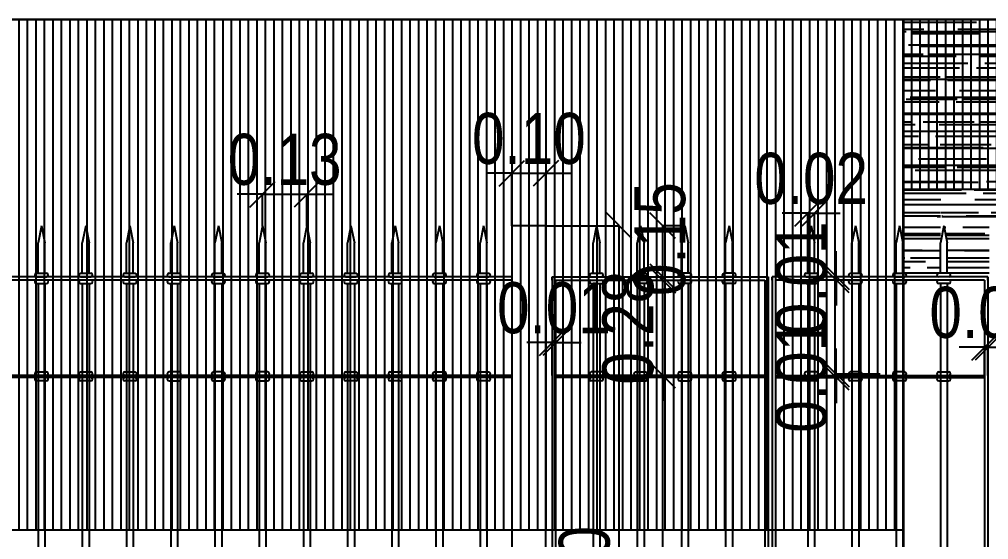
# Model space of a CAD drawing. Extents: x -14.8 to 35.6, y 44.5 to 81.2.
# Drawn here: x 22.551 to 25.401, y 46.177 to 47.706 of the extents above; entities that cross this region are included whole.
import ezdxf

# ---------------------------------------------------------------- set-up
doc = ezdxf.new("R2010")
doc.units = 0
doc.header["$MEASUREMENT"] = 0
doc.header["$PDMODE"] = 3
doc.layers.get('0').update_dxf_attribs({"linetype": 'CONTINUOUS'})
doc.layers.get('DEFPOINTS').update_dxf_attribs({"linetype": 'CONTINUOUS'})
for name, color, linetype in [('COTAS', 12, 'CONTINUOUS'), ('REJA', 7, 'CONTINUOUS'), ('RELLENO', 7, 'CONTINUOUS'), ('SOMBRA', 251, 'CONTINUOUS')]:
    doc.layers.add(name, color=color, linetype=linetype)
doc.styles.add('COTAS SECUNDARIAS', font='ARIALN.TTF', dxfattribs={"height": 0.15})
doc.dimstyles.new('COTA SECUNDARIAS', dxfattribs={"dimscale": 5, "dimtxt": 1, "dimasz": 0.015, "dimexe": 0, "dimexo": 0, "dimgap": 0.005, "dimtad": 1, "dimzin": 1, "dimdsep": 46, "dimtxsty": 'COTAS SECUNDARIAS', "dimblk": 'OBLIQUE', "dimcen": 0, "dimclrd": 11, "dimclre": 11, "dimclrt": 11, "dimaunit": 1, "dimadec": 1, "dimazin": 0, "dimtfac": 0.4, "dimtix": 1, "dimtmove": 1, "dimatfit": 3, "dimfxl": 1, "dimtolj": 1, "dimtzin": 0, "dimlwd": -1, "dimarcsym": 0})

# ---------------------------------------------------------------- blocks, each defined once
blk = doc.blocks.new('_Oblique')
at = {"color": 0, "linetype": 'ByBlock', "lineweight": -2}
blk.add_line((-0.5, -0.5), (0.5, 0.5), dxfattribs=at)
blk = doc.blocks.new('*D78')
at = {"layer": 'COTAS', "color": 11, "lineweight": -2, "transparency": 16777216}
for p, q in [((24.099, 47.0999), (24.3146, 47.0999)), ((23.999, 44.9999), (24.3146, 44.9999))]:
    blk.add_line(p, q, dxfattribs=at)
at = {"layer": 'COTAS', "color": 11, "transparency": 16777216}
blk.add_line((24.3146, 44.9999), (24.3146, 47.0999), dxfattribs=at)
at = {"layer": 'DEFPOINTS', "color": 0, "transparency": 16777216}
for p in [(24.099, 47.0999), (24.3146, 47.0999), (23.999, 44.9999)]:
    blk.add_point(p, dxfattribs=at)
at = {"layer": 'COTAS', "color": 11, "transparency": 16777216, "xscale": 0.075, "yscale": 0.075, "zscale": 0.075}
for p, rotation in [((24.3146, 47.0999), 90), ((24.3146, 44.9999), 270)]:
    blk.add_blockref('_Oblique', p, dxfattribs=dict(at, rotation=rotation))
at = {"layer": 'COTAS', "color": 11, "transparency": 16777216, "insert": (24.213, 46.0499), "char_height": 0.15, "attachment_point": 5, "rotation": 90, "style": 'COTAS SECUNDARIAS'}
blk.add_mtext('\\A1;2.10', dxfattribs=at)
blk = doc.blocks.new('*D109')
at = {"layer": 'COTAS', "color": 11, "transparency": 16777216}
blk.add_line((24.4425, 45.3099), (24.4425, 46.6599), dxfattribs=at)
at = {"layer": 'COTAS', "color": 11, "lineweight": -2, "transparency": 16777216}
blk.add_line((24.4352, 45.3099), (24.4425, 45.3099), dxfattribs=at)
at = {"layer": 'DEFPOINTS', "color": 0, "transparency": 16777216}
for p in [(24.4425, 46.6599), (24.4425, 46.6599), (24.4352, 45.3099)]:
    blk.add_point(p, dxfattribs=at)
at = {"layer": 'COTAS', "color": 11, "transparency": 16777216, "xscale": 0.075, "yscale": 0.075, "zscale": 0.075}
for p, rotation in [((24.4425, 46.6599), 90), ((24.4425, 45.3099), 270)]:
    blk.add_blockref('_Oblique', p, dxfattribs=dict(at, rotation=rotation))
at = {"layer": 'COTAS', "color": 11, "transparency": 16777216, "insert": (24.3409, 45.9849), "char_height": 0.15, "attachment_point": 5, "rotation": 90, "style": 'COTAS SECUNDARIAS'}
blk.add_mtext('\\A1;1.30', dxfattribs=at)
blk = doc.blocks.new('*D110')
at = {"layer": 'COTAS', "color": 11, "transparency": 16777216}
for p, q in [((24.4425, 46.9399), (24.4425, 47.0149)), ((24.4425, 46.6599), (24.4425, 46.9399)), ((24.4425, 46.6599), (24.4425, 46.5849))]:
    blk.add_line(p, q, dxfattribs=at)
at = {"layer": 'DEFPOINTS', "color": 0, "transparency": 16777216}
for p in [(24.4425, 46.9399), (24.4425, 46.9399), (24.4425, 46.6599)]:
    blk.add_point(p, dxfattribs=at)
at = {"layer": 'COTAS', "color": 11, "transparency": 16777216, "xscale": 0.075, "yscale": 0.075, "zscale": 0.075}
for p, rotation in [((24.4425, 46.9399), 270), ((24.4425, 46.6599), 90)]:
    blk.add_blockref('_Oblique', p, dxfattribs=dict(at, rotation=rotation))
at = {"layer": 'COTAS', "color": 11, "transparency": 16777216, "insert": (24.3409, 46.7999), "char_height": 0.15, "attachment_point": 5, "rotation": 90, "style": 'COTAS SECUNDARIAS'}
blk.add_mtext('\\A1;0.28', dxfattribs=at)
blk = doc.blocks.new('*D111')
at = {"layer": 'COTAS', "color": 11, "lineweight": -2, "transparency": 16777216}
blk.add_line((24.5077, 47.0999), (24.4425, 47.0999), dxfattribs=at)
at = {"layer": 'COTAS', "color": 11, "transparency": 16777216}
blk.add_line((24.4425, 46.9499), (24.4425, 47.0999), dxfattribs=at)
at = {"layer": 'DEFPOINTS', "color": 0, "transparency": 16777216}
for p in [(24.4425, 47.0999), (24.5077, 47.0999), (24.4425, 46.9499)]:
    blk.add_point(p, dxfattribs=at)
at = {"layer": 'COTAS', "color": 11, "transparency": 16777216, "xscale": 0.075, "yscale": 0.075, "zscale": 0.075}
for p, rotation in [((24.4425, 47.0999), 90), ((24.4425, 46.9499), 270)]:
    blk.add_blockref('_Oblique', p, dxfattribs=dict(at, rotation=rotation))
at = {"layer": 'COTAS', "color": 11, "transparency": 16777216, "insert": (24.4348, 47.0604), "char_height": 0.15, "attachment_point": 5, "rotation": 90, "style": 'COTAS SECUNDARIAS'}
blk.add_mtext('\\A1;0.15', dxfattribs=at)
blk = doc.blocks.new('*D112')
at = {"layer": 'COTAS', "color": 11, "transparency": 16777216}
for p, q in [((24.9529, 46.9499), (24.9529, 47.0249)), ((24.9529, 46.9399), (24.9529, 46.9499)), ((24.9529, 46.9399), (24.9529, 46.8649))]:
    blk.add_line(p, q, dxfattribs=at)
at = {"layer": 'COTAS', "color": 11, "lineweight": -2, "transparency": 16777216}
for p, q in [((25.0816, 46.9499), (24.9529, 46.9499)), ((25.0816, 46.9399), (24.9529, 46.9399))]:
    blk.add_line(p, q, dxfattribs=at)
at = {"layer": 'DEFPOINTS', "color": 0, "transparency": 16777216}
for p in [(24.9529, 46.9499), (25.0816, 46.9499), (25.0816, 46.9399)]:
    blk.add_point(p, dxfattribs=at)
at = {"layer": 'COTAS', "color": 11, "transparency": 16777216, "xscale": 0.075, "yscale": 0.075, "zscale": 0.075}
for p, rotation in [((24.9529, 46.9499), 270), ((24.9529, 46.9399), 90)]:
    blk.add_blockref('_Oblique', p, dxfattribs=dict(at, rotation=rotation))
at = {"layer": 'COTAS', "color": 11, "transparency": 16777216, "insert": (24.8513, 46.9449), "char_height": 0.15, "attachment_point": 5, "rotation": 90, "style": 'COTAS SECUNDARIAS'}
blk.add_mtext('\\A1;0.01', dxfattribs=at)
blk = doc.blocks.new('*D113')
at = {"layer": 'COTAS', "color": 11, "transparency": 16777216}
for p, q in [((24.8691, 47.1364), (24.7941, 47.1364)), ((24.8691, 47.1364), (24.8891, 47.1364)), ((24.8891, 47.1364), (24.9641, 47.1364))]:
    blk.add_line(p, q, dxfattribs=at)
at = {"layer": 'COTAS', "color": 11, "lineweight": -2, "transparency": 16777216}
for p, q in [((24.8691, 47.0499), (24.8691, 47.1364)), ((24.8891, 47.0499), (24.8891, 47.1364))]:
    blk.add_line(p, q, dxfattribs=at)
at = {"layer": 'DEFPOINTS', "color": 0, "transparency": 16777216}
for p in [(24.8891, 47.1364), (24.8691, 47.0499), (24.8891, 47.0499)]:
    blk.add_point(p, dxfattribs=at)
at = {"layer": 'COTAS', "color": 11, "transparency": 16777216, "xscale": 0.075, "yscale": 0.075, "zscale": 0.075}
blk.add_blockref('_Oblique', (24.8691, 47.1364), dxfattribs=at)
at = {"layer": 'COTAS', "color": 11, "transparency": 16777216, "xscale": 0.075, "yscale": 0.075, "zscale": 0.075, "rotation": 180}
blk.add_blockref('_Oblique', (24.8891, 47.1364), dxfattribs=at)
at = {"layer": 'COTAS', "color": 11, "transparency": 16777216, "insert": (24.8791, 47.238), "char_height": 0.15, "attachment_point": 5, "style": 'COTAS SECUNDARIAS'}
blk.add_mtext('\\A1;0.02', dxfattribs=at)
blk = doc.blocks.new('*D114')
at = {"layer": 'COTAS', "color": 11, "transparency": 16777216}
for p, q in [((23.999, 47.2539), (23.924, 47.2539)), ((23.999, 47.2539), (24.099, 47.2539)), ((24.099, 47.2539), (24.174, 47.2539))]:
    blk.add_line(p, q, dxfattribs=at)
at = {"layer": 'COTAS', "color": 11, "lineweight": -2, "transparency": 16777216}
for p, q in [((23.999, 47.0999), (23.999, 47.2539)), ((24.099, 47.0999), (24.099, 47.2539))]:
    blk.add_line(p, q, dxfattribs=at)
at = {"layer": 'DEFPOINTS', "color": 0, "transparency": 16777216}
for p in [(24.099, 47.2539), (23.999, 47.0999), (24.099, 47.0999)]:
    blk.add_point(p, dxfattribs=at)
at = {"layer": 'COTAS', "color": 11, "transparency": 16777216, "xscale": 0.075, "yscale": 0.075, "zscale": 0.075}
blk.add_blockref('_Oblique', (23.999, 47.2539), dxfattribs=at)
at = {"layer": 'COTAS', "color": 11, "transparency": 16777216, "xscale": 0.075, "yscale": 0.075, "zscale": 0.075, "rotation": 180}
blk.add_blockref('_Oblique', (24.099, 47.2539), dxfattribs=at)
at = {"layer": 'COTAS', "color": 11, "transparency": 16777216, "insert": (24.049, 47.3554), "char_height": 0.15, "attachment_point": 5, "style": 'COTAS SECUNDARIAS'}
blk.add_mtext('\\A1;0.10', dxfattribs=at)
blk = doc.blocks.new('*D118')
at = {"layer": 'COTAS', "color": 11, "transparency": 16777216}
for p, q in [((23.2659, 47.1923), (23.1909, 47.1923)), ((23.2659, 47.1923), (23.3959, 47.1923)), ((23.3959, 47.1923), (23.4709, 47.1923))]:
    blk.add_line(p, q, dxfattribs=at)
at = {"layer": 'COTAS', "color": 11, "lineweight": -2, "transparency": 16777216}
for p, q in [((23.2659, 47.0999), (23.2659, 47.1923)), ((23.3959, 47.0999), (23.3959, 47.1923))]:
    blk.add_line(p, q, dxfattribs=at)
at = {"layer": 'DEFPOINTS', "color": 0, "transparency": 16777216}
for p in [(23.3959, 47.1923), (23.2659, 47.0999), (23.3959, 47.0999)]:
    blk.add_point(p, dxfattribs=at)
at = {"layer": 'COTAS', "color": 11, "transparency": 16777216, "xscale": 0.075, "yscale": 0.075, "zscale": 0.075}
blk.add_blockref('_Oblique', (23.2659, 47.1923), dxfattribs=at)
at = {"layer": 'COTAS', "color": 11, "transparency": 16777216, "xscale": 0.075, "yscale": 0.075, "zscale": 0.075, "rotation": 180}
blk.add_blockref('_Oblique', (23.3959, 47.1923), dxfattribs=at)
at = {"layer": 'COTAS', "color": 11, "transparency": 16777216, "insert": (23.3309, 47.2939), "char_height": 0.15, "attachment_point": 5, "style": 'COTAS SECUNDARIAS'}
blk.add_mtext('\\A1;0.13', dxfattribs=at)
blk = doc.blocks.new('*D119')
at = {"layer": 'COTAS', "color": 11, "transparency": 16777216}
for p, q in [((24.9529, 46.6636), (24.9529, 46.7386)), ((24.9529, 46.6536), (24.9529, 46.6636)), ((24.9529, 46.6536), (24.9529, 46.5786))]:
    blk.add_line(p, q, dxfattribs=at)
at = {"layer": 'COTAS', "color": 11, "lineweight": -2, "transparency": 16777216}
for p, q in [((25.0816, 46.6636), (24.9529, 46.6636)), ((25.0816, 46.6536), (24.9529, 46.6536))]:
    blk.add_line(p, q, dxfattribs=at)
at = {"layer": 'DEFPOINTS', "color": 0, "transparency": 16777216}
for p in [(24.9529, 46.6636), (25.0816, 46.6636), (25.0816, 46.6536)]:
    blk.add_point(p, dxfattribs=at)
at = {"layer": 'COTAS', "color": 11, "transparency": 16777216, "xscale": 0.075, "yscale": 0.075, "zscale": 0.075}
for p, rotation in [((24.9529, 46.6636), 270), ((24.9529, 46.6536), 90)]:
    blk.add_blockref('_Oblique', p, dxfattribs=dict(at, rotation=rotation))
at = {"layer": 'COTAS', "color": 11, "transparency": 16777216, "insert": (24.8513, 46.6586), "char_height": 0.15, "attachment_point": 5, "rotation": 90, "style": 'COTAS SECUNDARIAS'}
blk.add_mtext('\\A1;0.01', dxfattribs=at)
blk = doc.blocks.new('*D122')
at = {"layer": 'COTAS', "color": 11, "transparency": 16777216}
for p, q in [((24.1177, 46.7561), (24.0427, 46.7561)), ((24.1277, 46.7561), (24.1177, 46.7561)), ((24.1277, 46.7561), (24.2027, 46.7561))]:
    blk.add_line(p, q, dxfattribs=at)
at = {"layer": 'COTAS', "color": 11, "lineweight": -2, "transparency": 16777216}
for p, q in [((24.1177, 46.6599), (24.1177, 46.7561)), ((24.1277, 46.6599), (24.1277, 46.7561))]:
    blk.add_line(p, q, dxfattribs=at)
at = {"layer": 'DEFPOINTS', "color": 0, "transparency": 16777216}
for p in [(24.1177, 46.7561), (24.1177, 46.6599), (24.1277, 46.6599)]:
    blk.add_point(p, dxfattribs=at)
at = {"layer": 'COTAS', "color": 11, "transparency": 16777216, "xscale": 0.075, "yscale": 0.075, "zscale": 0.075}
blk.add_blockref('_Oblique', (24.1177, 46.7561), dxfattribs=at)
at = {"layer": 'COTAS', "color": 11, "transparency": 16777216, "xscale": 0.075, "yscale": 0.075, "zscale": 0.075, "rotation": 180}
blk.add_blockref('_Oblique', (24.1277, 46.7561), dxfattribs=at)
at = {"layer": 'COTAS', "color": 11, "transparency": 16777216, "insert": (24.1227, 46.8577), "char_height": 0.15, "attachment_point": 5, "style": 'COTAS SECUNDARIAS'}
blk.add_mtext('\\A1;0.01', dxfattribs=at)
blk = doc.blocks.new('*D123')
at = {"layer": 'COTAS', "color": 11, "transparency": 16777216}
for p, q in [((25.3891, 46.7426), (25.3141, 46.7426)), ((25.3891, 46.7426), (25.3991, 46.7426)), ((25.3991, 46.7426), (25.4741, 46.7426))]:
    blk.add_line(p, q, dxfattribs=at)
at = {"layer": 'COTAS', "color": 11, "lineweight": -2, "transparency": 16777216}
for p, q in [((25.3891, 46.6599), (25.3891, 46.7426)), ((25.3991, 46.6599), (25.3991, 46.7426))]:
    blk.add_line(p, q, dxfattribs=at)
at = {"layer": 'DEFPOINTS', "color": 0, "transparency": 16777216}
for p in [(25.3991, 46.7426), (25.3891, 46.6599), (25.3991, 46.6599)]:
    blk.add_point(p, dxfattribs=at)
at = {"layer": 'COTAS', "color": 11, "transparency": 16777216, "xscale": 0.075, "yscale": 0.075, "zscale": 0.075}
blk.add_blockref('_Oblique', (25.3891, 46.7426), dxfattribs=at)
at = {"layer": 'COTAS', "color": 11, "transparency": 16777216, "xscale": 0.075, "yscale": 0.075, "zscale": 0.075, "rotation": 180}
blk.add_blockref('_Oblique', (25.3991, 46.7426), dxfattribs=at)
at = {"layer": 'COTAS', "color": 11, "transparency": 16777216, "insert": (25.3941, 46.8442), "char_height": 0.15, "attachment_point": 5, "style": 'COTAS SECUNDARIAS'}
blk.add_mtext('\\A1;0.01', dxfattribs=at)

msp = doc.modelspace()

# ---------------------------------------------------------------- hatches: boundary and pattern name
at = {"layer": 'RELLENO'}
h = msp.add_hatch(dxfattribs=at)
h.set_pattern_fill('AR-RROOF', color=256, scale=0.05, style=0)
h.set_pattern_definition([(0, (0, 15.127245), (0.11, 0.05), [0.75, -0.1, 0.25, -0.05]), (0, (0.0665, 15.152245), (-0.05, 0.0665), [0.15, -0.0165, 0.3, -0.0375]), (0, (0.025, 15.169745), (0.26, 0.0335), [0.4, -0.07, 0.2, -0.05])])
h.paths.add_polyline_path([(28.0009, 46.9399), (29.2509, 46.9399), (29.2509, 47.7063), (28.0009, 47.7063)])
h.paths.add_polyline_path([(28.3009, 46.9599, 0.316585), (28.2709, 46.9499, 0.316585)], flags=16)
h.paths.add_polyline_path([(28.4009, 46.9599), (28.4309, 46.9599, -1), (28.4309, 46.9499), (28.4009, 46.9499, -1)], flags=16)
h.paths.add_polyline_path([(28.1709, 46.9599, 0.316585), (28.1409, 46.9499, 0.316585)], flags=16)
h.paths.add_polyline_path([(28.5309, 46.9599), (28.5609, 46.9599, -1), (28.5609, 46.9499), (28.5309, 46.9499, -1)], flags=16)
h.paths.add_polyline_path([(28.0409, 46.9599, 0.316585), (28.0109, 46.9499, 0.316585)], flags=16)
h.paths.add_polyline_path([(28.6609, 46.9599), (28.6909, 46.9599, -1), (28.6909, 46.9499), (28.6609, 46.9499, -1)], flags=16)
h.paths.add_polyline_path([(28.7909, 46.9599), (28.8209, 46.9599, -1), (28.8209, 46.9499), (28.7909, 46.9499, -1)], flags=16)
h.paths.add_polyline_path([(28.9209, 46.9599), (28.9509, 46.9599, -1), (28.9509, 46.9499), (28.9209, 46.9499, -1)], flags=16)
h.paths.add_polyline_path([(29.0509, 46.9599), (29.0809, 46.9599, -1), (29.0809, 46.9499), (29.0509, 46.9499, -1)], flags=16)
h.paths.add_polyline_path([(29.1809, 46.9599), (29.2109, 46.9599, -1), (29.2109, 46.9499), (29.1809, 46.9499, -1)], flags=16)
h.paths.add_polyline_path([(26.4009, 47.7063), (25.1509, 47.7063), (25.1509, 46.9599), (25.1541, 46.9599, -1), (25.1541, 46.9499), (25.4028, 46.9499), (25.4028, 47.0999), (25.5028, 47.0999), (25.5028, 46.9399), (26.4009, 46.9399)])
h.paths.add_polyline_path([(26.3209, 46.9599), (26.3509, 46.9599, -1), (26.3509, 46.9499), (26.3209, 46.9499, -1)], flags=16)
h.paths.add_polyline_path([(26.2209, 46.9599, 0.316585), (26.1909, 46.9499, 0.316585)], flags=16)
h.paths.add_polyline_path([(26.0909, 46.9599, 0.316585), (26.0609, 46.9499, 0.316585)], flags=16)
h.paths.add_polyline_path([(25.9609, 46.9499), (25.9309, 46.9499, -1), (25.9309, 46.9599), (25.9609, 46.9599, -1)], flags=16)
h.paths.add_polyline_path([(25.8309, 46.9499), (25.8009, 46.9499, -1), (25.8009, 46.9599), (25.8309, 46.9599, -1)], flags=16)
h.paths.add_polyline_path([(25.7009, 46.9499), (25.6709, 46.9499, -1), (25.6709, 46.9599), (25.7009, 46.9599, -1)], flags=16)
h.paths.add_polyline_path([(25.5709, 46.9499), (25.5409, 46.9499, -1), (25.5409, 46.9599), (25.5709, 46.9599, -1)], flags=16)
h.paths.add_polyline_path([(25.2791, 46.9599), (25.2591, 46.9599), (25.2591, 47.1499), (25.2791, 47.0499)], flags=16)
at = {"layer": 'SOMBRA'}
h = msp.add_hatch(dxfattribs=at)
h.set_pattern_fill('ANSI31', color=256, scale=0.2, angle=45, style=0)
h.set_pattern_definition([(90, (0, 15.127245), (-0.025, 3e-18), [])])
h.paths.add_polyline_path([(34.2109, 47.7063), (33.7109, 47.7063), (29.2509, 47.7063), (25.1509, 47.7063), (20.5009, 47.7063), (20.5009, 47.2399), (21.6409, 47.2399), (21.6409, 47.1699), (21.5709, 47.1699), (20.5009, 47.1699), (20.5009, 47.0299), (21.5009, 47.0299), (21.5009, 46.2063), (25.1509, 46.2063), (25.1509, 47.2063), (26.4009, 47.2063), (26.4009, 47.1363), (28.0009, 47.1363), (28.0009, 47.2063), (30.4134, 47.2063), (30.4134, 47.1363), (32.0134, 47.1363), (32.0134, 47.2063), (32.4739, 47.2063), (32.4739, 47.1699), (32.5069, 47.1699), (32.5069, 47.0999), (32.5399, 47.0999), (32.5399, 45.2599), (32.7274, 45.2599), (32.7274, 45.1899), (32.6944, 45.1899), (25.5028, 45.1899), (25.5028, 45.1199), (29.8811, 45.1199), (32.6944, 45.1199), (32.6944, 44.9795), (32.749, 44.9795), (32.749, 47.0299), (33.4661, 47.0299), (33.4661, 47.0999), (33.4991, 47.0999), (33.4991, 47.1699), (32.815, 47.1699), (32.815, 47.2399), (33.5321, 47.2399), (33.5321, 47.2063), (33.7109, 47.2063), (33.7109, 47.2795), (34.2975, 47.2795), (34.2975, 47.3795), (33.7109, 47.3795)])
h.paths.add_polyline_path([(23.999, 45.1899), (21.5009, 45.1899), (21.5009, 45.1199), (23.999, 45.1199)], flags=17)
h.paths.add_polyline_path([(34.1609, 45.1899), (33.7109, 45.1899), (33.7109, 45.1199), (34.1609, 45.1199)], flags=17)

# ---------------------------------------------------------------- linework, layer by layer
for p, q in [((20.2844, 47.7063), (29.5475, 47.7063)), ((25.1509, 47.7063), (25.1509, 44.9795))]:
    msp.add_line(p, q)
at = {"layer": 'REJA'}
for p, q in [((24.2477, 47.0999), (24.2377, 47.0499)), ((24.2477, 47.0999), (24.2577, 47.0499)), ((24.3777, 47.0999), (24.3677, 47.0499)), ((24.3777, 47.0999), (24.3877, 47.0499)), ((24.5077, 47.0999), (24.4977, 47.0499)), ((24.5077, 47.0999), (24.5177, 47.0499)), ((24.6377, 47.0999), (24.6277, 47.0499)), ((24.6377, 47.0999), (24.6477, 47.0499)), ((24.8791, 47.0999), (24.8691, 47.0499)), ((24.8791, 47.0999), (24.8891, 47.0499)), ((25.0091, 47.0999), (24.9991, 47.0499)), ((25.0091, 47.0999), (25.0191, 47.0499)), ((25.1391, 47.0999), (25.1291, 47.0499)), ((25.1391, 47.0999), (25.1491, 47.0499)), ((25.2691, 47.0999), (25.2591, 47.0499)), ((25.2691, 47.0999), (25.2791, 47.0499)), ((24.2377, 46.9599), (24.2377, 47.0499)), ((24.2577, 46.9599), (24.2577, 47.0499)), ((24.3677, 46.9599), (24.3677, 47.0499)), ((24.3877, 46.9599), (24.3877, 47.0499)), ((24.4977, 46.9599), (24.4977, 47.0499)), ((24.5177, 46.9599), (24.5177, 47.0499)), ((24.6277, 46.9599), (24.6277, 47.0499)), ((24.6477, 46.9599), (24.6477, 47.0499)), ((24.8691, 46.9599), (24.8691, 47.0499)), ((24.8891, 46.9599), (24.8891, 47.0499)), ((24.9991, 46.9599), (24.9991, 47.0499)), ((25.0191, 46.9599), (25.0191, 47.0499)), ((25.1291, 46.9599), (25.1291, 47.0499)), ((25.1491, 46.9599), (25.1491, 47.0499)), ((25.2591, 46.9599), (25.2591, 47.0499)), ((25.2791, 46.9599), (25.2791, 47.0499)), ((22.6009, 46.9599), (22.6309, 46.9599)), ((22.6009, 46.9499), (22.6309, 46.9499)), ((22.6009, 46.9499), (22.6009, 46.9499)), ((22.7309, 46.9599), (22.7609, 46.9599)), ((22.7309, 46.9499), (22.7609, 46.9499)), ((22.7309, 46.9499), (22.7309, 46.9499)), ((22.8609, 46.9599), (22.8909, 46.9599)), ((22.8609, 46.9499), (22.8909, 46.9499)), ((22.8609, 46.9499), (22.8609, 46.9499)), ((22.9909, 46.9599), (23.0209, 46.9599)), ((22.9909, 46.9499), (23.0209, 46.9499)), ((22.9909, 46.9499), (22.9909, 46.9499)), ((23.1209, 46.9599), (23.1509, 46.9599)), ((23.1209, 46.9499), (23.1509, 46.9499)), ((23.1209, 46.9499), (23.1209, 46.9499)), ((23.2509, 46.9599), (23.2809, 46.9599)), ((23.2509, 46.9499), (23.2809, 46.9499)), ((23.2509, 46.9499), (23.2509, 46.9499)), ((23.3809, 46.9599), (23.4109, 46.9599)), ((23.3809, 46.9499), (23.4109, 46.9499)), ((23.3809, 46.9499), (23.3809, 46.9499)), ((23.5109, 46.9599), (23.5409, 46.9599)), ((23.5109, 46.9499), (23.5109, 46.9499)), ((23.5109, 46.9499), (23.5409, 46.9499)), ((23.6409, 46.9599), (23.6709, 46.9599)), ((23.6409, 46.9499), (23.6709, 46.9499)), ((23.6409, 46.9499), (23.6409, 46.9499)), ((23.7709, 46.9599), (23.8009, 46.9599)), ((23.7709, 46.9499), (23.7709, 46.9499)), ((23.7709, 46.9499), (23.8009, 46.9499)), ((23.9009, 46.9599), (23.9309, 46.9599)), ((23.9009, 46.9499), (23.9309, 46.9499)), ((23.9009, 46.9499), (23.9009, 46.9499)), ((24.1177, 46.9499), (24.1177, 45.0199)), ((24.1177, 46.9499), (24.7527, 46.9499)), ((24.1177, 46.9399), (24.1177, 46.9499)), ((24.1227, 46.9499), (24.1527, 46.9499)), ((24.1227, 46.9499), (24.1227, 46.9499)), ((24.2327, 46.9599), (24.2627, 46.9599)), ((24.2327, 46.9499), (24.2627, 46.9499)), ((24.3927, 46.9599), (24.3627, 46.9599)), ((24.3927, 46.9499), (24.3627, 46.9499)), ((24.5227, 46.9599), (24.4927, 46.9599)), ((24.5227, 46.9499), (24.4927, 46.9499)), ((24.6527, 46.9599), (24.6227, 46.9599)), ((24.6527, 46.9499), (24.6227, 46.9499)), ((24.7477, 46.9499), (24.7477, 46.9499)), ((24.7527, 46.9499), (24.7527, 45.0199)), ((24.7527, 46.9399), (24.7527, 46.9499)), ((24.7641, 46.9499), (24.7641, 45.0199)), ((25.3991, 46.9499), (24.7641, 46.9499)), ((24.7641, 46.9399), (24.7641, 46.9499)), ((24.7691, 46.9499), (24.7691, 46.9499)), ((24.8641, 46.9599), (24.8941, 46.9599)), ((24.8641, 46.9499), (24.8941, 46.9499)), ((24.9941, 46.9599), (25.0241, 46.9599)), ((24.9941, 46.9499), (25.0241, 46.9499)), ((25.1241, 46.9599), (25.1541, 46.9599)), ((25.1241, 46.9499), (25.1541, 46.9499)), ((25.2841, 46.9599), (25.2541, 46.9599)), ((25.2841, 46.9499), (25.2541, 46.9499)), ((25.3941, 46.9499), (25.3641, 46.9499)), ((25.3941, 46.9499), (25.3941, 46.9499)), ((25.3991, 46.9499), (25.3991, 45.0199)), ((25.3991, 46.9399), (25.3991, 46.9499)), ((23.999, 46.9399), (21.5773, 46.9399)), ((22.6009, 46.9299), (22.6309, 46.9299)), ((22.7309, 46.9299), (22.7609, 46.9299)), ((22.8609, 46.9299), (22.8909, 46.9299)), ((22.9909, 46.9299), (23.0209, 46.9299)), ((23.1209, 46.9299), (23.1509, 46.9299)), ((23.2509, 46.9299), (23.2809, 46.9299)), ((23.3809, 46.9299), (23.4109, 46.9299)), ((23.5109, 46.9299), (23.5409, 46.9299)), ((23.6409, 46.9299), (23.6709, 46.9299)), ((23.7709, 46.9299), (23.8009, 46.9299)), ((23.9009, 46.9299), (23.9309, 46.9299)), ((24.1277, 46.9399), (24.1277, 45.0299)), ((24.1277, 46.9399), (24.7427, 46.9399)), ((24.2327, 46.9399), (24.2627, 46.9399)), ((24.2327, 46.9299), (24.2627, 46.9299)), ((24.2377, 46.9299), (24.2377, 45.3262)), ((24.2577, 46.9299), (24.2577, 45.3262)), ((24.3927, 46.9399), (24.3627, 46.9399)), ((24.3927, 46.9299), (24.3627, 46.9299)), ((24.3677, 46.9299), (24.3677, 45.3262)), ((24.3877, 46.9299), (24.3877, 45.3262)), ((24.5227, 46.9399), (24.4927, 46.9399)), ((24.5227, 46.9299), (24.4927, 46.9299)), ((24.4977, 46.9299), (24.4977, 45.3262)), ((24.5177, 46.9299), (24.5177, 45.3262)), ((24.6527, 46.9399), (24.6227, 46.9399)), ((24.6527, 46.9299), (24.6227, 46.9299)), ((24.6277, 46.9299), (24.6277, 45.3262)), ((24.6477, 46.9299), (24.6477, 45.3262)), ((24.7427, 46.9399), (24.7427, 45.0299)), ((24.7741, 46.9399), (24.7741, 45.0299)), ((25.3891, 46.9399), (24.7741, 46.9399)), ((24.8641, 46.9399), (24.8941, 46.9399)), ((24.8641, 46.9299), (24.8941, 46.9299)), ((24.8691, 46.9299), (24.8691, 45.3262)), ((24.8891, 46.9299), (24.8891, 45.3262)), ((24.9941, 46.9399), (25.0241, 46.9399)), ((24.9941, 46.9299), (25.0241, 46.9299)), ((24.9991, 46.9299), (24.9991, 45.3262)), ((25.0191, 46.9299), (25.0191, 45.3262)), ((25.1241, 46.9399), (25.1541, 46.9399)), ((25.1241, 46.9299), (25.1541, 46.9299)), ((25.1291, 46.9299), (25.1291, 45.3262)), ((25.1491, 46.9299), (25.1491, 45.3262)), ((25.2841, 46.9399), (25.2541, 46.9399)), ((25.2841, 46.9299), (25.2541, 46.9299)), ((25.2591, 46.9299), (25.2591, 45.3262)), ((25.2791, 46.9299), (25.2791, 45.3262)), ((25.3891, 46.9399), (25.3891, 45.0299)), ((22.6009, 46.6699), (22.6309, 46.6699)), ((22.7309, 46.6699), (22.7609, 46.6699)), ((22.8609, 46.6699), (22.8909, 46.6699)), ((23.0209, 46.6699), (22.9909, 46.6699)), ((23.1509, 46.6699), (23.1209, 46.6699)), ((23.2809, 46.6699), (23.2509, 46.6699)), ((23.3809, 46.6699), (23.4109, 46.6699)), ((23.5109, 46.6699), (23.5409, 46.6699)), ((23.6409, 46.6699), (23.6709, 46.6699)), ((23.7709, 46.6699), (23.8009, 46.6699)), ((23.9009, 46.6699), (23.9309, 46.6699)), ((24.2627, 46.6699), (24.2327, 46.6699)), ((24.3627, 46.6699), (24.3927, 46.6699)), ((24.4927, 46.6699), (24.5227, 46.6699)), ((24.6227, 46.6699), (24.6527, 46.6699)), ((24.8941, 46.6699), (24.8641, 46.6699)), ((25.0241, 46.6699), (24.9941, 46.6699)), ((25.1541, 46.6699), (25.1241, 46.6699)), ((25.2541, 46.6699), (25.2841, 46.6699)), ((22.6309, 46.6436), (22.6009, 46.6436)), ((22.7609, 46.6436), (22.7309, 46.6436)), ((22.8909, 46.6436), (22.8609, 46.6436)), ((22.9909, 46.6436), (23.0209, 46.6436)), ((23.1209, 46.6436), (23.1509, 46.6436)), ((23.2509, 46.6436), (23.2809, 46.6436)), ((23.3809, 46.6436), (23.4109, 46.6436)), ((23.5409, 46.6436), (23.5109, 46.6436)), ((23.6709, 46.6436), (23.6409, 46.6436)), ((23.8009, 46.6436), (23.7709, 46.6436)), ((23.9309, 46.6436), (23.9009, 46.6436)), ((24.2627, 46.6436), (24.2327, 46.6436)), ((24.3627, 46.6436), (24.3927, 46.6436)), ((24.4927, 46.6436), (24.5227, 46.6436)), ((24.6227, 46.6436), (24.6527, 46.6436)), ((24.8941, 46.6436), (24.8641, 46.6436)), ((25.0241, 46.6436), (24.9941, 46.6436)), ((25.1541, 46.6436), (25.1241, 46.6436)), ((25.2541, 46.6436), (25.2841, 46.6436))]:
    msp.add_line(p, q, dxfattribs=at)
for points in [[(22.6159, 47.0999), (22.6059, 47.0499)], [(22.6159, 47.0999), (22.6259, 47.0499)], [(22.7459, 47.0999), (22.7359, 47.0499)], [(22.7459, 47.0999), (22.7559, 47.0499)], [(22.8759, 47.0999), (22.8659, 47.0499)], [(22.8759, 47.0999), (22.8859, 47.0499)], [(23.0059, 47.0999), (22.9959, 47.0499)], [(23.0059, 47.0999), (23.0159, 47.0499)], [(23.1359, 47.0999), (23.1259, 47.0499)], [(23.1359, 47.0999), (23.1459, 47.0499)], [(23.2659, 47.0999), (23.2559, 47.0499)], [(23.2659, 47.0999), (23.2759, 47.0499)], [(23.3959, 47.0999), (23.3859, 47.0499)], [(23.3959, 47.0999), (23.4059, 47.0499)], [(23.5259, 47.0999), (23.5159, 47.0499)], [(23.5259, 47.0999), (23.5359, 47.0499)], [(23.6559, 47.0999), (23.6459, 47.0499)], [(23.6559, 47.0999), (23.6659, 47.0499)], [(23.7859, 47.0999), (23.7759, 47.0499)], [(23.7859, 47.0999), (23.7959, 47.0499)], [(23.9159, 47.0999), (23.9059, 47.0499)], [(23.9159, 47.0999), (23.9259, 47.0499)], [(22.6059, 46.9599), (22.6059, 47.0499)], [(22.6259, 46.9599), (22.6259, 47.0499)], [(22.7359, 46.9599), (22.7359, 47.0499)], [(22.7559, 46.9599), (22.7559, 47.0499)], [(22.8659, 46.9599), (22.8659, 47.0499)], [(22.8859, 46.9599), (22.8859, 47.0499)], [(22.9959, 46.9599), (22.9959, 47.0499)], [(23.0159, 46.9599), (23.0159, 47.0499)], [(23.1259, 46.9599), (23.1259, 47.0499)], [(23.1459, 46.9599), (23.1459, 47.0499)], [(23.2559, 46.9599), (23.2559, 47.0499)], [(23.2759, 46.9599), (23.2759, 47.0499)], [(23.3859, 46.9599), (23.3859, 47.0499)], [(23.4059, 46.9599), (23.4059, 47.0499)], [(23.5159, 46.9599), (23.5159, 47.0499)], [(23.5359, 46.9599), (23.5359, 47.0499)], [(23.6459, 46.9599), (23.6459, 47.0499)], [(23.6659, 46.9599), (23.6659, 47.0499)], [(23.7759, 46.9599), (23.7759, 47.0499)], [(23.7959, 46.9599), (23.7959, 47.0499)], [(23.9059, 46.9599), (23.9059, 47.0499)], [(23.9259, 46.9599), (23.9259, 47.0499)], [(23.999, 46.9499), (21.5773, 46.9499)], [(22.6059, 46.9299), (22.6059, 45.3262)], [(22.6259, 46.9299), (22.6259, 45.3262)], [(22.7359, 46.9299), (22.7359, 45.3262)], [(22.7559, 46.9299), (22.7559, 45.3262)], [(22.8659, 46.9299), (22.8659, 45.3262)], [(22.8859, 46.9299), (22.8859, 45.3262)], [(22.9959, 46.9299), (22.9959, 45.3262)], [(23.0159, 46.9299), (23.0159, 45.3262)], [(23.1259, 46.9299), (23.1259, 45.3262)], [(23.1459, 46.9299), (23.1459, 45.3262)], [(23.2559, 46.9299), (23.2559, 45.3262)], [(23.2759, 46.9299), (23.2759, 45.3262)], [(23.3859, 46.9299), (23.3859, 45.3262)], [(23.4059, 46.9299), (23.4059, 45.3262)], [(23.5159, 46.9299), (23.5159, 45.3262)], [(23.5359, 46.9299), (23.5359, 45.3262)], [(23.6459, 46.9299), (23.6459, 45.3262)], [(23.6659, 46.9299), (23.6659, 45.3262)], [(23.7759, 46.9299), (23.7759, 45.3262)], [(23.7959, 46.9299), (23.7959, 45.3262)], [(23.9059, 46.9299), (23.9059, 45.3262)], [(23.9259, 46.9299), (23.9259, 45.3262)], [(23.999, 46.6599), (21.5773, 46.6599)], [(24.7427, 46.6599), (24.1277, 46.6599)], [(24.7741, 46.6599), (25.3891, 46.6599)], [(23.999, 46.6536), (21.5773, 46.6536)], [(24.7427, 46.6536), (24.1277, 46.6536)], [(24.7741, 46.6536), (25.3891, 46.6536)]]:
    msp.add_lwpolyline(points, dxfattribs=at)
at = {"layer": 'REJA', "color": 0}
msp.add_lwpolyline([(24.099, 47.0999), (23.999, 47.0999), (23.999, 44.9999), (24.099, 44.9999)], close=True, dxfattribs=at)
at = {"layer": 'REJA'}
for centre, start, end in [((22.6009, 46.9549), 90, 270), ((22.6309, 46.9549), 270, 90), ((22.7309, 46.9549), 90, 270), ((22.7609, 46.9549), 270, 90), ((22.8609, 46.9549), 90, 270), ((22.8909, 46.9549), 270, 90), ((22.9909, 46.9549), 90, 270), ((23.0209, 46.9549), 270, 90), ((23.1209, 46.9549), 90, 270), ((23.1509, 46.9549), 270, 90), ((23.2509, 46.9549), 90, 270), ((23.2809, 46.9549), 270, 90), ((23.3809, 46.9549), 90, 270), ((23.4109, 46.9549), 270, 90), ((23.5109, 46.9549), 90, 270), ((23.5409, 46.9549), 270, 90), ((23.6409, 46.9549), 90, 270), ((23.6709, 46.9549), 270, 90), ((23.7709, 46.9549), 90, 270), ((23.8009, 46.9549), 270, 90), ((23.9009, 46.9549), 90, 270), ((23.9309, 46.9549), 270, 90), ((24.2327, 46.9549), 90, 270), ((24.2627, 46.9549), 270, 90), ((24.3627, 46.9549), 90, 270), ((24.3927, 46.9549), 270, 90), ((24.4927, 46.9549), 90, 270), ((24.5227, 46.9549), 270, 90), ((24.6227, 46.9549), 90, 270), ((24.6527, 46.9549), 270, 90), ((24.8641, 46.9549), 90, 270), ((24.8941, 46.9549), 270, 90), ((24.9941, 46.9549), 90, 270), ((25.0241, 46.9549), 270, 90), ((25.1241, 46.9549), 90, 270), ((25.1541, 46.9549), 270, 90), ((25.2541, 46.9549), 90, 270), ((25.2841, 46.9549), 270, 90), ((22.6009, 46.9349), 90, 270), ((22.6309, 46.9349), 270, 90), ((22.7309, 46.9349), 90, 270), ((22.7609, 46.9349), 270, 90), ((22.8609, 46.9349), 90, 270), ((22.8909, 46.9349), 270, 90), ((22.9909, 46.9349), 90, 270), ((23.0209, 46.9349), 270, 90), ((23.1209, 46.9349), 90, 270), ((23.1509, 46.9349), 270, 90), ((23.2509, 46.9349), 90, 270), ((23.2809, 46.9349), 270, 90), ((23.3809, 46.9349), 90, 270), ((23.4109, 46.9349), 270, 90), ((23.5109, 46.9349), 90, 270), ((23.5409, 46.9349), 270, 90), ((23.6409, 46.9349), 90, 270), ((23.6709, 46.9349), 270, 90), ((23.7709, 46.9349), 90, 270), ((23.8009, 46.9349), 270, 90), ((23.9009, 46.9349), 90, 270), ((23.9309, 46.9349), 270, 90), ((24.2327, 46.9349), 90, 270), ((24.2627, 46.9349), 270, 90), ((24.3627, 46.9349), 90, 270), ((24.3927, 46.9349), 270, 90), ((24.4927, 46.9349), 90, 270), ((24.5227, 46.9349), 270, 90), ((24.6227, 46.9349), 90, 270), ((24.6527, 46.9349), 270, 90), ((24.8641, 46.9349), 90, 270), ((24.8941, 46.9349), 270, 90), ((24.9941, 46.9349), 90, 270), ((25.0241, 46.9349), 270, 90), ((25.1241, 46.9349), 90, 270), ((25.1541, 46.9349), 270, 90), ((25.2541, 46.9349), 90, 270), ((25.2841, 46.9349), 270, 90), ((22.6009, 46.6649), 90, 270), ((22.6309, 46.6649), 270, 90), ((22.7309, 46.6649), 90, 270), ((22.7609, 46.6649), 270, 90), ((22.8609, 46.6649), 90, 270), ((22.8909, 46.6649), 270, 90), ((22.9909, 46.6649), 90, 270), ((23.0209, 46.6649), 270, 90), ((23.1209, 46.6649), 90, 270), ((23.1509, 46.6649), 270, 90), ((23.2509, 46.6649), 90, 270), ((23.2809, 46.6649), 270, 90), ((23.3809, 46.6649), 90, 270), ((23.4109, 46.6649), 270, 90), ((23.5109, 46.6649), 90, 270), ((23.5409, 46.6649), 270, 90), ((23.6409, 46.6649), 90, 270), ((23.6709, 46.6649), 270, 90), ((23.7709, 46.6649), 90, 270), ((23.8009, 46.6649), 270, 90), ((23.9009, 46.6649), 90, 270), ((23.9309, 46.6649), 270, 90), ((24.2327, 46.6649), 90, 270), ((24.2627, 46.6649), 270, 90), ((24.3627, 46.6649), 90, 270), ((24.3927, 46.6649), 270, 90), ((24.4927, 46.6649), 90, 270), ((24.5227, 46.6649), 270, 90), ((24.6227, 46.6649), 90, 270), ((24.6527, 46.6649), 270, 90), ((24.8641, 46.6649), 90, 270), ((24.8941, 46.6649), 270, 90), ((24.9941, 46.6649), 90, 270), ((25.0241, 46.6649), 270, 90), ((25.1241, 46.6649), 90, 270), ((25.1541, 46.6649), 270, 90), ((25.2541, 46.6649), 90, 270), ((25.2841, 46.6649), 270, 90), ((22.6009, 46.6486), 90, 270), ((22.6309, 46.6486), 270, 90), ((22.7309, 46.6486), 90, 270), ((22.7609, 46.6486), 270, 90), ((22.8609, 46.6486), 90, 270), ((22.8909, 46.6486), 270, 90), ((22.9909, 46.6486), 90, 270), ((23.0209, 46.6486), 270, 90), ((23.1209, 46.6486), 90, 270), ((23.1509, 46.6486), 270, 90), ((23.2509, 46.6486), 90, 270), ((23.2809, 46.6486), 270, 90), ((23.3809, 46.6486), 90, 270), ((23.4109, 46.6486), 270, 90), ((23.5109, 46.6486), 90, 270), ((23.5409, 46.6486), 270, 90), ((23.6409, 46.6486), 90, 270), ((23.6709, 46.6486), 270, 90), ((23.7709, 46.6486), 90, 270), ((23.8009, 46.6486), 270, 90), ((23.9009, 46.6486), 90, 270), ((23.9309, 46.6486), 270, 90), ((24.2327, 46.6486), 90, 270), ((24.2627, 46.6486), 270, 90), ((24.3627, 46.6486), 90, 270), ((24.3927, 46.6486), 270, 90), ((24.4927, 46.6486), 90, 270), ((24.5227, 46.6486), 270, 90), ((24.6227, 46.6486), 90, 270), ((24.6527, 46.6486), 270, 90), ((24.8641, 46.6486), 90, 270), ((24.8941, 46.6486), 270, 90), ((24.9941, 46.6486), 90, 270), ((25.0241, 46.6486), 270, 90), ((25.1241, 46.6486), 90, 270), ((25.1541, 46.6486), 270, 90), ((25.2541, 46.6486), 90, 270), ((25.2841, 46.6486), 270, 90)]:
    msp.add_arc(centre, 0.005, start, end, dxfattribs=at)
at = {"layer": 'SOMBRA'}
for p, q in [((25.1509, 47.7063), (20.5009, 47.7063)), ((29.2509, 47.7063), (25.1509, 47.7063)), ((26.4009, 47.2063), (25.1509, 47.2063)), ((25.1509, 46.2063), (25.1509, 47.2063)), ((21.5009, 46.2063), (25.1509, 46.2063))]:
    msp.add_line(p, q, dxfattribs=at)

# ---------------------------------------------------------------- dimensions: what is measured, and where the dimension line sits
at = {"layer": 'COTAS'}
for base, p1, p2, picture, middle in [((24.099, 47.2539), (23.999, 47.0999), (24.099, 47.0999), '*D114', (24.049, 47.3554)), ((23.3959, 47.1923), (23.2659, 47.0999), (23.3959, 47.0999), '*D118', (23.3309, 47.2939)), ((24.8891, 47.1364), (24.8691, 47.0499), (24.8891, 47.0499), '*D113', (24.8791, 47.238)), ((24.1177, 46.7561), (24.1277, 46.6599), (24.1177, 46.6599), '*D122', (24.1227, 46.8577)), ((25.3991, 46.7426), (25.3891, 46.6599), (25.3991, 46.6599), '*D123', (25.3941, 46.8442))]:
    dim = msp.add_linear_dim(base=base, p1=p1, p2=p2, dimstyle='COTA SECUNDARIAS', dxfattribs=at)
    dim.commit()
    dim.dimension.update_dxf_attribs({"geometry": picture, "text_midpoint": middle})
dim = msp.add_linear_dim(base=(24.4425, 47.0999), p1=(24.4425, 46.9499), p2=(24.5077, 47.0999), angle=90, dimstyle='COTA SECUNDARIAS', dxfattribs=at)
dim.commit()
dim.dimension.update_dxf_attribs({"geometry": '*D111', "text_midpoint": (24.5364, 47.0604), "dimtype": 160})
for base, p1, p2, picture, middle in [((24.9529, 46.9499), (25.0816, 46.9399), (25.0816, 46.9499), '*D112', (24.8513, 46.9449)), ((24.3146, 47.0999), (23.999, 44.9999), (24.099, 47.0999), '*D78', (24.213, 46.0499)), ((24.4425, 46.9399), (24.4425, 46.6599), (24.4425, 46.9399), '*D110', (24.3409, 46.7999)), ((24.9529, 46.6636), (25.0816, 46.6536), (25.0816, 46.6636), '*D119', (24.8513, 46.6586))]:
    dim = msp.add_linear_dim(base=base, p1=p1, p2=p2, angle=90, dimstyle='COTA SECUNDARIAS', dxfattribs=at)
    dim.commit()
    dim.dimension.update_dxf_attribs({"geometry": picture, "text_midpoint": middle})
dim = msp.add_linear_dim(base=(24.4425, 46.6599), p1=(24.4352, 45.3099), p2=(24.4425, 46.6599), angle=90, text='1.30', dimstyle='COTA SECUNDARIAS', dxfattribs=at)
dim.commit()
dim.dimension.update_dxf_attribs({"geometry": '*D109', "text_midpoint": (24.3409, 45.9849)})

doc.saveas('drawing.dxf')
